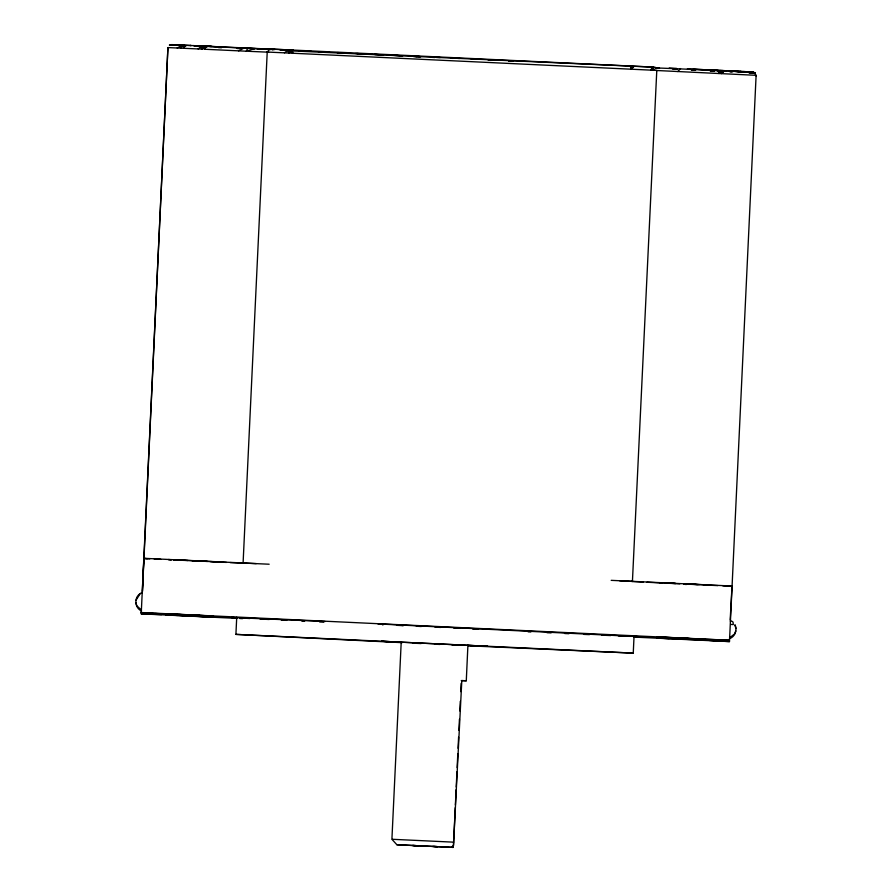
<?xml version="1.0" encoding="UTF-8"?>
<svg xmlns="http://www.w3.org/2000/svg" width="892" height="892" viewBox="0 0 892 892"><rect width="100%" height="100%" fill="white"/><g stroke="black" fill="none" stroke-linecap="round" stroke-linejoin="round"><path stroke-width="1.34" d="M142.564 591.218L143.166 575.976M143.278 573.199L167.93 47.577L202.54 49.149L200.767 46.852L201.759 46.005L274.68 49.316L272.573 49.762M461.253 680.585L466.282 680.786L467.921 645.106M173.717 614.432L141.27 612.704L167.93 47.577M236.993 618.368L141.27 613.852L141.404 611.076M142.319 591.608L143.835 559.63M402.147 642.664L235.912 634.379L236.726 617.208M269.161 564.223L243.092 563.042L267.221 52.037L656.791 70.412L632.428 581.417M401.21 642.151L391.911 839.283L396.884 844.746L453.192 847.4L396.884 844.746M466.282 680.786L461.811 680.54L453.482 845.326L452.768 847.389M455.266 807.695L453.482 845.36L451.497 847.3M455.388 804.93L456.113 789.732M456.236 786.967L456.96 771.77M457.15 767.633L457.797 753.807M458.064 748.288L458.588 737.238M458.912 730.325L459.436 719.275M459.826 710.98L460.283 701.313M460.729 691.634L461.131 683.35M468.389 645.786L633.253 653.122L634.056 635.951M633.744 637.078L729.466 641.593L756.115 75.318L656.166 70.479M204.368 48.971L204.469 46.139L201.949 46.016L200.51 47.343M730.191 619.806L732.02 586.323L722.843 585.854M180.786 48.135L181.444 45.603L184.856 48.313M722.587 70.557L721.505 73.623L723.49 71.505L722.587 70.557L719.855 70.435L718.919 73.501L722.587 70.557L735.053 71.148M136.03 600.204L139.442 594.83M735.788 630.978L734.551 633.967L729.522 637.869M247.82 48.157L246.214 51.201L205.127 49.272L200.767 46.852L198.158 48.937M655.051 67.859L726.534 70.836M650.747 70.089L652.163 67.591L655.174 70.312M207.825 46.362L204.368 48.279L202.25 48.179L203.554 46.172C221.261 47.12 204.313 45.47 200.767 46.852M205.907 47.02L204.368 49.027L203.554 46.908L202.25 48.926L201.949 46.752L204.469 46.875L202.25 48.87L205.907 47.02L200.834 46.785L206.219 47.042M267.221 52.037L269.105 49.919L271.447 49.127L277.156 49.328L290.034 49.93L293.256 53.208L287.804 50.387L284.425 52.795M677.831 71.561L680.529 68.561M141.181 593.236C133.878 596.157 134.257 607.987 141.471 610.875M201.949 46.016L202.25 48.123L204.469 46.139L222.264 46.975M206.643 46.25L204.368 48.235L202.25 48.123M204.915 49.082L204.491 46.975L201.759 46.852L200.767 47.722L203.554 46.172L204.368 48.279L205.907 46.273L202.25 48.179M291.706 50.911L653.881 67.134L293.401 50.086L288.774 52.996L287.804 50.387M177.218 47.967L181.444 45.603M729.522 638.616C735.175 636.788 737.472 629.83 734.986 624.668M238.577 50.855L244.23 47.978L239.19 48.313L237.562 47.677L275.048 49.517M201.67 47.867L203.554 46.908M255.123 48.491L246.214 51.201L267.879 52.171M171.52 44.6L172.468 44.656L169.38 45.079L181.176 45.035L183.239 46.172M710.857 70.568L719.855 70.435M173.929 45.046L179.002 45.013M728.586 586.133L732.02 586.044L611.187 580.346M748.89 72.542L755.256 73.055L753.138 72.04L740.605 71.405M235.912 634.379L633.253 653.122M392.424 839.294L453.627 842.159M402.515 625.504L403.173 625.571M748.89 71.806L752.045 71.973M749.425 72.542L753.138 72.642L748.421 72.542M750.161 72.553L753.138 72.642L751.332 72.564M753.138 72.04L748.187 72.252M383.527 624.59L382.211 624.567L382.936 624.612M633.465 636.509L639.252 636.676L377.929 623.921M144.225 558.593L149.834 558.838M272.963 49.149L270.466 49.049L271.447 49.127M274.602 49.294L293.401 50.086M629.719 636.364L618.29 635.896M413.174 56.341L419.619 56.62M508.607 60.935L511.172 61.046M728.697 70.847L720.669 70.479L721.907 72.631L718.194 70.368L713.879 70.2M749.603 72.653L751.008 72.709M244.152 563.198L230.147 562.584M210.479 561.592L216.087 561.826L173.728 559.797M610.686 635.561L601.52 635.16M203.554 46.172L190.096 45.447M488.247 60.02L491.971 60.199M741.23 71.795L733.057 71.148L747.686 71.828M710.344 70.791L713.109 70.914M630.521 67.234L633.264 67.357M721.907 72.631L719.777 72.542L716.399 70.29L687.386 68.885M154.227 559.028L160.75 559.329M207.524 561.458L196.273 560.945M226.445 562.417L213.5 561.815M699.161 584.65L683.74 583.825M177.553 614.309L165.566 613.796L185.38 614.677M149.778 613.317L141.27 612.949L199.54 616.327L184.755 615.558M184.755 614.945L199.54 615.58L179.459 614.555M325.134 621.479L231.485 617.454L237.272 617.822M397.899 625.214L401.835 625.392M693.184 638.717L705.171 639.241L657.203 636.977L677.017 637.858M177.564 615.413L165.566 614.889L213.545 617.153L167.707 614.733M455.065 628.057L459.28 628.247M472.793 628.916L478.569 629.172M546.963 632.707L551.078 632.896M564.77 633.521L568.884 633.71M583.97 634.39L589.456 634.636M669.19 638.594L657.203 638.081L729.466 641.181L671.197 637.825L729.466 640.278L141.27 612.536M468.701 645.451L487.768 646.265L381.486 641.248L401.043 642.262M418.482 845.739L412.606 845.493L415.973 845.661M432.653 846.452L437.548 846.664L433.702 846.463M180.842 45.001L184.109 45.157M183.864 45.157L190.888 45.47M715.752 70.234L693.173 69.175M436.099 57.367L440.213 57.556M669.223 68.026L676.526 68.383M181.176 45.771L183.864 45.905L181.332 45.76M450.605 58.036L459.581 58.459M729.756 71.639L731.875 71.739M691.456 69.933L693.786 70.044M730.069 71.65L732.823 71.784M633.186 67.413L630.934 67.301L632.551 68.305M630.689 67.268L633.465 67.402M256.216 563.61L143.835 558.303L147.269 558.726M675.534 583.446L665.365 582.978L675.534 583.546M683.662 583.992L697.41 584.639M702.907 584.896L717.815 585.609M197.756 615.357L213.534 616.06L167.707 613.997M155.431 613.573L167.707 614.153M681.187 638.159L689.393 638.549M416.731 626.072L420.879 626.273M435.363 626.942L440.76 627.199M416.91 626.128L421.671 626.351M435.24 627.132L440.715 627.388M435.396 627.188L440.481 627.422M454.061 628.057L458.131 628.247M161.586 614.599L141.27 613.852M528.131 631.848L530.818 631.971M677.017 638.962L681.187 639.151M709.151 640.423L729.466 641.593M239.77 618.502L242.546 618.635M434.582 643.868L441.317 644.191M452.746 644.715L459.96 645.05M434.582 644.202L439.968 644.448M452.088 645.016L458.811 645.34M740.973 71.427L729.745 70.992L740.248 71.773M194.679 45.648L201.759 46.005M191.278 45.603L181.734 45.146M193.274 45.603L199.195 45.882M488.247 59.82L495.684 60.188M175.769 44.778L178.891 44.934M194.601 45.76L254.922 48.647M256.851 48.77L272.93 49.517M279.865 49.852L293.713 50.521M298.831 50.755L310.193 51.312M318.232 51.691L328.345 52.204M337.087 52.661L347.356 53.107M355.674 53.509L365.519 53.988M374.439 54.468L383.683 54.891M393.149 55.326L401.779 55.761M412.851 56.307L420.846 56.664L413.899 56.33M471.221 59.006L477.499 59.307M630.666 66.889L633.521 67.023M655.609 68.104L658.575 68.238M672.49 68.918L676.671 69.119M691.634 69.855L695.793 70.055M710.065 70.736L714.247 70.947M432.375 57.389L434.861 57.501M450.605 58.259L453.114 58.381M630.577 66.878L633.342 67.011M655.375 68.071L659.534 68.271M673.293 68.929L677.463 69.13M691.2 69.788L695.381 70M710.489 70.724L714.682 70.925M718.751 71.115L721.583 71.26M218.417 47.588L221.517 47.733M237.049 48.491L239.837 48.625M619.628 580.759L632.763 581.428M691.947 584.215L702.115 584.706M646.968 582.242L660.994 582.922M664.808 583.1L679.849 583.814M174.074 559.953L187.944 560.555M192.193 560.823L196.006 561.001M183.897 560.354L173.728 559.864M455.399 627.901L459.335 628.091M437.415 627.087L440.169 627.221M453.939 627.879L459.793 628.169M403.173 625.638L397.219 625.348M416.363 626.229L421.258 626.519M697.009 639.854L703.03 640.144M301.853 621.111L304.596 621.245M319.659 621.98L323.774 622.181M413.174 642.853L420.087 643.188M413.041 643.177L421.113 643.556M743.493 71.538L746.392 71.683M280.601 49.785L293.1 50.398M298.653 50.677L311.152 51.29M319.481 51.691L329.204 52.171M337.533 52.583L347.244 53.052M356.967 53.531L365.296 53.944M375.019 54.423L383.348 54.825M394.454 55.371L402.794 55.783M176.649 44.89L172.022 44.633M643.177 582.052L631.703 581.472M472.972 628.76L477.164 628.96M269.217 619.494L260.051 619.026M281.281 620.096L286.767 620.375M508.607 60.834L513.524 61.091M413.174 56.419L417.01 56.62M181.868 45.737L185.87 45.938M180.864 45.693L185.001 45.916M731.239 624.456L733.302 624.567L733.046 622.081A19.379 4.393 62.6 0 0 730.292 621.033M655.341 67.313L649.933 67.023M182.001 45.76L184.7 45.905M181.678 45.76L185.603 45.971M239.736 617.966L249.905 618.513M267.332 52.048L268.626 52.115M730.57 71.126L739.992 71.795M736.379 71.304L742.936 71.828M739.591 71.46L743.348 71.795M748.366 72.241L752.123 72.575L748.801 72.007M742.612 71.594L745.322 71.873M749.403 72.297L752.123 72.575L749.403 72.23M683.74 583.937L686.171 584.572M752.893 72.018L755.256 73.055M717.224 70.379L721.907 72.687L721.673 70.591L719.777 72.586L721.907 72.687L719.242 70.479M719.119 71.672L720.981 72.809M723.434 72.174L720.669 70.479L719.777 72.542L718.194 70.368M720.669 71.226L722.52 72.352M141.471 610.139L136.833 605.779L135.885 602.691M201.759 46.852L203.443 48.491M754.944 73.479L755.725 75.207M652.163 67.591L653.245 70.212M734.986 625.415L735.933 628.492M204.491 46.128L205.127 49.272M756.115 75.318L756.115 76.065M139.442 594.094A19.379 4.348 -57.1 0 1 142.285 593.258M630.934 65.997L630.789 69.119L632.551 66.989L630.934 65.997M168.488 559.574L171.331 559.741L168.488 559.574M660.113 582.755L662.968 582.922L660.113 582.755M707.724 585.007L704.513 584.884L707.724 585.007"/></g></svg>
